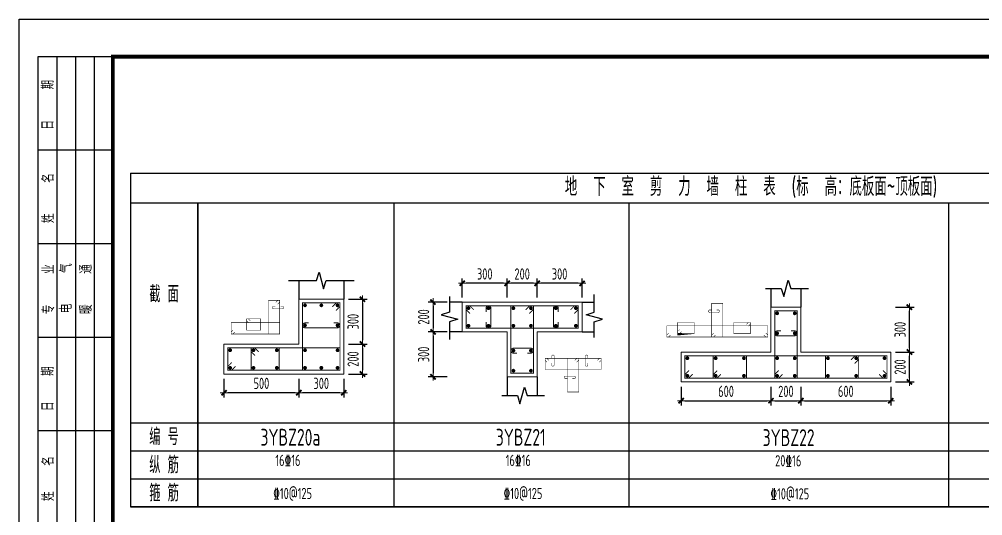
# Model space of a CAD drawing. Extents: x 292423 to 376523, y 106557 to 361882.
# Drawn here: x 292423 to 318171, y 218000 to 231265 of the extents above; entities that cross this region are included whole.
import ezdxf
from ezdxf.enums import TextEntityAlignment as Align

# ---------------------------------------------------------------- set-up
doc = ezdxf.new("R2010")
doc.units = 0
doc.header["$LTSCALE"] = 1000
doc.layers.get('0').update_dxf_attribs({"linetype": 'CONTINUOUS'})
doc.layers.get('Defpoints').update_dxf_attribs({"linetype": 'CONTINUOUS'})
for name, color, linetype in [('1508', 2, 'CONTINUOUS'), ('PUB_TITLE', 4, 'CONTINUOUS'), ('TEXT', 7, 'CONTINUOUS'), ('THIN', 7, 'CONTINUOUS'), ('tk', 7, 'CONTINUOUS')]:
    doc.layers.add(name, color=color, linetype=linetype)
for name, color, linetype, lineweight in [('REIN', 6, 'CONTINUOUS', 18), ('Z-柱大样外框', 7, 'ByLayer', 18), ('Z-详图标注', 3, 'CONTINUOUS', 18)]:
    doc.layers.add(name, color=color, linetype=linetype, lineweight=lineweight)
doc.styles.add('DX', font='tssdeng.shx', dxfattribs={"width": 0.7, "bigfont": 'tssdchn.shx'})
doc.styles.get("Standard").update_dxf_attribs({"font": 'tssdeng.shx', "width": 0.7, "bigfont": 'tssdchn.shx'})
doc.styles.add('TCCAD_Dimension', font='Tssdeng.shx', dxfattribs={"width": 0.7, "bigfont": 'tssdchn.shx'})
doc.dimstyles.new('TCCAD_25_100', dxfattribs={"dimtxt": 300, "dimasz": 100, "dimexe": 125, "dimexo": 125, "dimgap": 100, "dimtad": 1, "dimdec": 0, "dimlfac": 0.25, "dimzin": 0, "dimdsep": 46, "dimtxsty": 'TCCAD_Dimension', "dimblk": '_TCDBK25_100', "dimcen": 0, "dimclrt": 7, "dimadec": 0, "dimazin": 0, "dimtfac": 1, "dimtdec": 0, "dimtix": 1, "dimtmove": 2, "dimatfit": 3, "dimfxl": 1, "dimtolj": 1, "dimtzin": 0, "dimarcsym": 0})

# ---------------------------------------------------------------- blocks, each defined once
blk = doc.blocks.new('A1tk')
at = {"layer": 'PUB_TITLE'}
for p, q in [((500, 58400), (500, 43400)), ((2500, 58400), (500, 58400)), ((1000, 58400), (1000, 43400)), ((1500, 58400), (1500, 43400)), ((2000, 58400), (2000, 43400)), ((2500, 55900), (500, 55900)), ((2500, 53400), (500, 53400)), ((2500, 50900), (500, 50900)), ((2500, 48400), (500, 48400))]:
    blk.add_line(p, q, dxfattribs=at)
at = {"layer": 'tk', "color": 5}
blk.add_lwpolyline([(0, 0), (0, 59400), (84099.99999999988, 59400), (84099.99999999988, 0)], close=True, dxfattribs=at)
at = {"layer": 'tk', "const_width": 100}
blk.add_lwpolyline([(2500, 1000), (83099.99999999988, 1000), (83099.99999999988, 58400), (2500, 58400)], close=True, dxfattribs=at)
at = {"layer": 'PUB_TITLE', "style": 'DX', "width": 0.7}
for s, p in [('日      期', (747.400817568996, 57116.21418039338, 2200)), ('姓      名 ', (752.4166451854398, 54687.41443004087)), ('专      业', (762.1587137924507, 52186.4312873513)), ('电      气', (1232.340532855596, 52212.53348998213, 2200)), ('暖      通', (1765.673866186989, 52189.90820437972, 2200)), ('日     期', (747.400817568996, 49531.01961973123, 2200)), ('姓     名', (752.4166451854398, 47125.8852620793))]:
    blk.add_text(s, height=320, rotation=90, dxfattribs=at).set_placement(p, align=Align.MIDDLE)
blk = doc.blocks.new('_TCDBK25_100')
blk.add_line((-1, 0), (1, 0))
at = {"const_width": 0.5}
blk.add_lwpolyline([(-0.7, -0.7), (0.7, 0.7)], dxfattribs=at)
blk = doc.blocks.new('*D664')
at = {"layer": 'Defpoints', "color": 0}
for p in [(306262.4749928535, 224209.7178250031), (306262.4859791711, 223709.7178251237), (307462.5138629744, 223709.7441929077)]:
    blk.add_point(p, dxfattribs=at)
at = {"layer": 'Z-详图标注', "color": 0, "lineweight": -2}
for p, q in [((306262.4832325917, 223834.7178250935), (306262.4722462741, 224334.717824973)), ((307462.5111163949, 223834.7441928775), (307462.5001300773, 224334.744192748)), ((307362.5028766808, 224209.7419955146), (306362.4749928294, 224209.7200222667))]:
    blk.add_line(p, q, dxfattribs=at)
at = {"layer": 'Z-详图标注', "color": 0, "lineweight": -2, "xscale": 100, "yscale": 100, "zscale": 100}
for p, rotation in [((306262.4749928535, 224209.7178250031), 180.0012589392673), ((307462.5028766567, 224209.7441927782), 0.001258939267314574)]:
    blk.add_blockref('_TCDBK25_100', p, dxfattribs=dict(at, rotation=rotation))
at = {"layer": 'Z-详图标注', "color": 7, "insert": (306862.4834415963, 224459.7310088303), "char_height": 300, "attachment_point": 5, "rotation": 0.0012589392672993382, "style": 'TCCAD_Dimension'}
blk.add_mtext('\\A1;300', dxfattribs=at)
blk = doc.blocks.new('*D665')
at = {"layer": 'Defpoints', "color": 0}
for p in [(305462.4749928536, 224209.7002468889), (305462.4859791713, 223709.7002470095), (306262.4859791711, 223709.7178251237)]:
    blk.add_point(p, dxfattribs=at)
at = {"layer": 'Z-详图标注', "color": 0, "lineweight": -2}
for p, q in [((305462.4832325919, 223834.7002469793), (305462.4722462742, 224334.7002468587)), ((306262.4832325917, 223834.7178250935), (306262.4722462741, 224334.717824967)), ((306162.4749928776, 224209.7156277336), (305562.4749928295, 224209.7024441524))]:
    blk.add_line(p, q, dxfattribs=at)
at = {"layer": 'Z-详图标注', "color": 0, "lineweight": -2, "xscale": 100, "yscale": 100, "zscale": 100}
for p, rotation in [((305462.4749928536, 224209.7002468889), 180.0012589392673), ((306262.4749928535, 224209.7178249971), 0.001258939267314574)]:
    blk.add_blockref('_TCDBK25_100', p, dxfattribs=dict(at, rotation=rotation))
at = {"layer": 'Z-详图标注', "color": 7, "insert": (305862.4694996947, 224459.7090358827), "char_height": 300, "attachment_point": 5, "rotation": 0.0012589392672993382, "style": 'TCCAD_Dimension'}
blk.add_mtext('\\A1;200', dxfattribs=at)
blk = doc.blocks.new('*D666')
at = {"layer": 'Defpoints', "color": 0}
for p in [(304262.4282036697, 224209.6738786895), (304262.4391899874, 223709.67387881), (305462.4859791713, 223709.7002470095)]:
    blk.add_point(p, dxfattribs=at)
at = {"layer": 'Z-详图标注', "color": 0, "lineweight": -2}
for p, q in [((304262.436443408, 223834.6738787799), (304262.4254570903, 224334.6738786593)), ((305462.4832325919, 223834.7002469793), (305462.4722462742, 224334.7002468498)), ((305362.4749928778, 224209.6980496164), (304362.4282036456, 224209.676075953))]:
    blk.add_line(p, q, dxfattribs=at)
at = {"layer": 'Z-详图标注', "color": 0, "lineweight": -2, "xscale": 100, "yscale": 100, "zscale": 100}
for p, rotation in [((304262.4282036697, 224209.6738786895), 180.0012589392673), ((305462.4749928536, 224209.7002468799), 0.001258939267314574)]:
    blk.add_blockref('_TCDBK25_100', p, dxfattribs=dict(at, rotation=rotation))
at = {"layer": 'Z-详图标注', "color": 7, "insert": (304862.4461051028, 224459.6870627244), "char_height": 300, "attachment_point": 5, "rotation": 0.0012589392672993382, "style": 'TCCAD_Dimension'}
blk.add_mtext('\\A1;300', dxfattribs=at)
blk = doc.blocks.new('*D667')
at = {"layer": 'Defpoints', "color": 0}
for p in [(303979.6525282386, 223709.67387881), (303479.6232861379, 222910.7318828329), (303979.6232858032, 222910.7135825189)]:
    blk.add_point(p, dxfattribs=at)
at = {"layer": 'Z-详图标注', "color": 0, "lineweight": -2}
for p, q in [((303854.6525283223, 223709.6784538885), (303354.6525286702, 223709.6967542025)), ((303479.6488685237, 223609.692179191), (303479.6269462007, 223010.7318827659)), ((303854.6232858869, 222910.7181575974), (303354.6232862216, 222910.7364579113))]:
    blk.add_line(p, q, dxfattribs=at)
at = {"layer": 'Z-详图标注', "color": 0, "lineweight": -2, "xscale": 100, "yscale": 100, "zscale": 100}
for p, rotation in [((303479.6525285865, 223709.692179124), 89.99790293849122), ((303479.6232861379, 222910.7318828329), 269.9979029384912)]:
    blk.add_blockref('_TCDBK25_100', p, dxfattribs=dict(at, rotation=rotation))
at = {"layer": 'Z-详图标注', "color": 7, "insert": (303229.6379075297, 223310.2211811354), "char_height": 300, "attachment_point": 5, "rotation": 89.99790293849125, "style": 'TCCAD_Dimension'}
blk.add_mtext('\\A1;200', dxfattribs=at)
blk = doc.blocks.new('*D668')
at = {"layer": 'Defpoints', "color": 0}
for p in [(303979.623274892, 222910.4154688026), (303479.5793584386, 221710.5415690754), (303979.5793581036, 221710.5232687615)]:
    blk.add_point(p, dxfattribs=at)
at = {"layer": 'Z-详图标注', "color": 0, "lineweight": -2}
for p, q in [((303854.6232749757, 222910.4200438811), (303354.6232753303, 222910.438344195)), ((303479.6196151838, 222810.4337691835), (303479.5830185013, 221810.5415690085)), ((303854.5793581873, 221710.52784384), (303354.5793585223, 221710.5461441539))]:
    blk.add_line(p, q, dxfattribs=at)
at = {"layer": 'Z-详图标注', "color": 0, "lineweight": -2, "xscale": 100, "yscale": 100, "zscale": 100}
for p, rotation in [((303479.6232752466, 222910.4337691165), 89.99790293849122), ((303479.5793584386, 221710.5415690754), 269.9979029384912)]:
    blk.add_blockref('_TCDBK25_100', p, dxfattribs=dict(at, rotation=rotation))
at = {"layer": 'Z-详图标注', "color": 7, "insert": (303229.60131701, 222310.496819253), "char_height": 300, "attachment_point": 5, "rotation": 89.99790293849125, "style": 'TCCAD_Dimension'}
blk.add_mtext('\\A1;300', dxfattribs=at)
blk = doc.blocks.new('*D669')
at = {"layer": 'Defpoints', "color": 0}
for p in [(310111.7313680082, 221573.1577061661), (312511.3956746488, 221573.1557445962), (312511.3956746488, 221073.1577061663)]:
    blk.add_point(p, dxfattribs=at)
at = {"layer": 'Z-详图标注', "color": 0, "lineweight": -2}
for p, q in [((310111.7313680082, 221448.1577061661), (310111.7313680082, 220948.1577061663)), ((312511.3956746488, 221448.1557445962), (312511.3956746488, 220948.1577061663)), ((310211.7313680082, 221073.1577061663), (312411.3956746488, 221073.1577061663))]:
    blk.add_line(p, q, dxfattribs=at)
at = {"layer": 'Z-详图标注', "color": 0, "lineweight": -2, "xscale": 100, "yscale": 100, "zscale": 100, "rotation": 180}
blk.add_blockref('_TCDBK25_100', (310111.7313680082, 221073.1577061663), dxfattribs=at)
at = {"layer": 'Z-详图标注', "color": 0, "lineweight": -2, "xscale": 100, "yscale": 100, "zscale": 100}
blk.add_blockref('_TCDBK25_100', (312511.3956746488, 221073.1577061663), dxfattribs=at)
at = {"layer": 'Z-详图标注', "color": 7, "insert": (311311.5635213285, 221323.1577061663), "char_height": 300, "attachment_point": 5, "style": 'TCCAD_Dimension'}
blk.add_mtext('\\A1;600', dxfattribs=at)
blk = doc.blocks.new('*D670')
at = {"layer": 'Defpoints', "color": 0}
for p in [(312511.3956746488, 221573.1557445962), (313311.3956746486, 221573.1550906481), (313311.3956746486, 221073.1577061663)]:
    blk.add_point(p, dxfattribs=at)
at = {"layer": 'Z-详图标注', "color": 0, "lineweight": -2}
for p, q in [((312511.3956746488, 221448.1557445962), (312511.3956746488, 220948.1577061663)), ((313311.3956746486, 221448.1550906481), (313311.3956746486, 220948.1577061663)), ((312611.3956746488, 221073.1577061663), (313211.3956746486, 221073.1577061663))]:
    blk.add_line(p, q, dxfattribs=at)
at = {"layer": 'Z-详图标注', "color": 0, "lineweight": -2, "xscale": 100, "yscale": 100, "zscale": 100, "rotation": 180}
blk.add_blockref('_TCDBK25_100', (312511.3956746488, 221073.1577061663), dxfattribs=at)
at = {"layer": 'Z-详图标注', "color": 0, "lineweight": -2, "xscale": 100, "yscale": 100, "zscale": 100}
blk.add_blockref('_TCDBK25_100', (313311.3956746486, 221073.1577061663), dxfattribs=at)
at = {"layer": 'Z-详图标注', "color": 7, "insert": (312911.3956746487, 221323.1577061663), "char_height": 300, "attachment_point": 5, "style": 'TCCAD_Dimension'}
blk.add_mtext('\\A1;200', dxfattribs=at)
blk = doc.blocks.new('*D671')
at = {"layer": 'Defpoints', "color": 0}
for p in [(313311.3956746486, 221573.1550906481), (315711.7313680082, 221573.1531285294), (315711.7313680082, 221073.1577061663)]:
    blk.add_point(p, dxfattribs=at)
at = {"layer": 'Z-详图标注', "color": 0, "lineweight": -2}
for p, q in [((313311.3956746486, 221448.1550906481), (313311.3956746486, 220948.1577061663)), ((315711.7313680082, 221448.1531285294), (315711.7313680082, 220948.1577061663)), ((313411.3956746486, 221073.1577061663), (315611.7313680082, 221073.1577061663))]:
    blk.add_line(p, q, dxfattribs=at)
at = {"layer": 'Z-详图标注', "color": 0, "lineweight": -2, "xscale": 100, "yscale": 100, "zscale": 100, "rotation": 180}
blk.add_blockref('_TCDBK25_100', (313311.3956746486, 221073.1577061663), dxfattribs=at)
at = {"layer": 'Z-详图标注', "color": 0, "lineweight": -2, "xscale": 100, "yscale": 100, "zscale": 100}
blk.add_blockref('_TCDBK25_100', (315711.7313680082, 221073.1577061663), dxfattribs=at)
at = {"layer": 'Z-详图标注', "color": 7, "insert": (314511.5635213284, 221323.1577061663), "char_height": 300, "attachment_point": 5, "style": 'TCCAD_Dimension'}
blk.add_mtext('\\A1;600', dxfattribs=at)
blk = doc.blocks.new('*D672')
at = {"layer": 'Defpoints', "color": 0}
for p in [(315711.7313680082, 222373.1531285294), (316211.7313680082, 222373.1531285294), (315711.7313680082, 221573.1531285294)]:
    blk.add_point(p, dxfattribs=at)
at = {"layer": 'Z-详图标注', "color": 0, "lineweight": -2}
for p, q in [((315836.7313680082, 222373.1531285294), (316336.7313680082, 222373.1531285294)), ((316211.7313680082, 221673.1531285294), (316211.7313680082, 222273.1531285294)), ((315836.7313680082, 221573.1531285294), (316336.7313680082, 221573.1531285294))]:
    blk.add_line(p, q, dxfattribs=at)
at = {"layer": 'Z-详图标注', "color": 0, "lineweight": -2, "xscale": 100, "yscale": 100, "zscale": 100}
for p, rotation in [((316211.7313680082, 222373.1531285294), 90), ((316211.7313680082, 221573.1531285294), 270)]:
    blk.add_blockref('_TCDBK25_100', p, dxfattribs=dict(at, rotation=rotation))
at = {"layer": 'Z-详图标注', "color": 7, "insert": (315961.7313680081, 221973.1531285294), "char_height": 300, "attachment_point": 5, "rotation": 90, "style": 'TCCAD_Dimension'}
blk.add_mtext('\\A1;200', dxfattribs=at)
blk = doc.blocks.new('*D673')
at = {"layer": 'Defpoints', "color": 0}
for p in [(315711.7313680082, 223573.159232045), (316211.7313680082, 223573.159232045), (315711.7313680082, 222373.1496944613)]:
    blk.add_point(p, dxfattribs=at)
at = {"layer": 'Z-详图标注', "color": 0, "lineweight": -2}
for p, q in [((315836.7313680082, 223573.159232045), (316336.7313680082, 223573.159232045)), ((316211.7313680082, 222473.1496944613), (316211.7313680082, 223473.159232045)), ((315836.7313680082, 222373.1496944613), (316336.7313680082, 222373.1496944613))]:
    blk.add_line(p, q, dxfattribs=at)
at = {"layer": 'Z-详图标注', "color": 0, "lineweight": -2, "xscale": 100, "yscale": 100, "zscale": 100}
for p, rotation in [((316211.7313680082, 223573.159232045), 90), ((316211.7313680082, 222373.1496944613), 270)]:
    blk.add_blockref('_TCDBK25_100', p, dxfattribs=dict(at, rotation=rotation))
at = {"layer": 'Z-详图标注', "color": 7, "insert": (315961.7313680081, 222973.1544632532), "char_height": 300, "attachment_point": 5, "rotation": 90, "style": 'TCCAD_Dimension'}
blk.add_mtext('\\A1;300', dxfattribs=at)
blk = doc.blocks.new('*D695')
at = {"layer": 'Defpoints', "color": 0}
for p in [(301093.5384785029, 223786.3677839646), (301093.5384785029, 222586.3677840472), (301593.5384785029, 222586.3677840472)]:
    blk.add_point(p, dxfattribs=at)
at = {"layer": 'Z-详图标注', "color": 0, "lineweight": -2}
for p, q in [((301218.5384785029, 223786.3677839646), (301718.5384785029, 223786.3677839646)), ((301593.5384785029, 223686.3677839646), (301593.5384785029, 222686.3677840472)), ((301218.5384785029, 222586.3677840472), (301718.5384785029, 222586.3677840472))]:
    blk.add_line(p, q, dxfattribs=at)
at = {"layer": 'Z-详图标注', "color": 0, "lineweight": -2, "xscale": 100, "yscale": 100, "zscale": 100}
for p, rotation in [((301593.5384785029, 223786.3677839646), 90), ((301593.5384785029, 222586.3677840472), 270)]:
    blk.add_blockref('_TCDBK25_100', p, dxfattribs=dict(at, rotation=rotation))
at = {"layer": 'Z-详图标注', "color": 7, "insert": (301343.5384785029, 223186.3677840059), "char_height": 300, "attachment_point": 5, "rotation": 90, "style": 'TCCAD_Dimension'}
blk.add_mtext('\\A1;300', dxfattribs=at)
blk = doc.blocks.new('*D696')
at = {"layer": 'Defpoints', "color": 0}
for p in [(301093.5384785029, 222586.3677840472), (301093.5384785029, 221786.3677840472), (301593.5384785029, 221786.3677840472)]:
    blk.add_point(p, dxfattribs=at)
at = {"layer": 'Z-详图标注', "color": 0, "lineweight": -2}
for p, q in [((301218.5384785029, 222586.3677840472), (301718.5384785029, 222586.3677840472)), ((301593.5384785029, 222486.3677840472), (301593.5384785029, 221886.3677840472)), ((301218.5384785029, 221786.3677840472), (301718.5384785029, 221786.3677840472))]:
    blk.add_line(p, q, dxfattribs=at)
at = {"layer": 'Z-详图标注', "color": 0, "lineweight": -2, "xscale": 100, "yscale": 100, "zscale": 100}
for p, rotation in [((301593.5384785029, 222586.3677840472), 90), ((301593.5384785029, 221786.3677840472), 270)]:
    blk.add_blockref('_TCDBK25_100', p, dxfattribs=dict(at, rotation=rotation))
at = {"layer": 'Z-详图标注', "color": 7, "insert": (301343.5384785029, 222186.3677840472), "char_height": 300, "attachment_point": 5, "rotation": 90, "style": 'TCCAD_Dimension'}
blk.add_mtext('\\A1;200', dxfattribs=at)
blk = doc.blocks.new('*D697')
at = {"layer": 'Defpoints', "color": 0}
for p in [(299893.5506855342, 221786.3677840472), (301093.5384785029, 221786.3677840472), (299893.5506855342, 221286.3677840472)]:
    blk.add_point(p, dxfattribs=at)
at = {"layer": 'Z-详图标注', "color": 0, "lineweight": -2}
for p, q in [((299893.5506855342, 221661.3677840472), (299893.5506855342, 221161.3677840472)), ((301093.5384785029, 221661.3677840472), (301093.5384785029, 221161.3677840472)), ((300993.5384785029, 221286.3677840472), (299993.5506855342, 221286.3677840472))]:
    blk.add_line(p, q, dxfattribs=at)
at = {"layer": 'Z-详图标注', "color": 0, "lineweight": -2, "xscale": 100, "yscale": 100, "zscale": 100, "rotation": 180}
blk.add_blockref('_TCDBK25_100', (299893.5506855342, 221286.3677840472), dxfattribs=at)
at = {"layer": 'Z-详图标注', "color": 0, "lineweight": -2, "xscale": 100, "yscale": 100, "zscale": 100}
blk.add_blockref('_TCDBK25_100', (301093.5384785029, 221286.3677840472), dxfattribs=at)
at = {"layer": 'Z-详图标注', "color": 7, "insert": (300493.5445820186, 221536.3677840472), "char_height": 300, "attachment_point": 5, "style": 'TCCAD_Dimension'}
blk.add_mtext('\\A1;300', dxfattribs=at)
blk = doc.blocks.new('*D698')
at = {"layer": 'Defpoints', "color": 0}
for p in [(297893.5445820183, 221786.3677840472), (299893.5506855342, 221786.3677840472), (297893.5445820183, 221286.3677840472)]:
    blk.add_point(p, dxfattribs=at)
at = {"layer": 'Z-详图标注', "color": 0, "lineweight": -2}
for p, q in [((297893.5445820183, 221661.3677840472), (297893.5445820183, 221161.3677840472)), ((299893.5506855342, 221661.3677840472), (299893.5506855342, 221161.3677840472)), ((299793.5506855342, 221286.3677840472), (297993.5445820183, 221286.3677840472))]:
    blk.add_line(p, q, dxfattribs=at)
at = {"layer": 'Z-详图标注', "color": 0, "lineweight": -2, "xscale": 100, "yscale": 100, "zscale": 100, "rotation": 180}
blk.add_blockref('_TCDBK25_100', (297893.5445820183, 221286.3677840472), dxfattribs=at)
at = {"layer": 'Z-详图标注', "color": 0, "lineweight": -2, "xscale": 100, "yscale": 100, "zscale": 100}
blk.add_blockref('_TCDBK25_100', (299893.5506855342, 221286.3677840472), dxfattribs=at)
at = {"layer": 'Z-详图标注', "color": 7, "insert": (298893.5476337763, 221536.3677840472), "char_height": 300, "attachment_point": 5, "style": 'TCCAD_Dimension'}
blk.add_mtext('\\A1;500', dxfattribs=at)

msp = doc.modelspace()

# ---------------------------------------------------------------- linework, layer by layer
at = {"layer": 'REIN', "color": 210}
for points, const_width in [([(299330.1472480317, 223653.5816728105), (299383.1802566207, 223706.6146813995), (299383.1802566207, 223756.6146813995), (299083.1863601363, 223756.6146813995), (299083.1863601363, 222856.6146814408), (299383.1802566207, 222856.6146814408), (299383.1802566207, 223756.6146813995), (299333.1802566207, 223756.6146813995), (299280.1472480317, 223703.5816728105)], 12.5), ([(300887.472461325, 223480.3017667866), (300993.5384785029, 223586.3677839646), (300993.5384785029, 223686.3677839646), (299993.5506855342, 223686.3677839646), (299993.5506855342, 221886.3677840472), (300993.5384785029, 221886.3677840472), (300993.5384785029, 223686.3677839646), (300893.5384785029, 223686.3677839646), (300787.472461325, 223580.3017667866)], 24.99999999999999), ([(298136.2163169674, 222959.6476900298), (298083.1833083784, 222906.6146814408), (298083.1833083784, 222856.6146814408), (299383.1802566207, 222856.6146814408), (299383.1802566207, 223156.6146814408), (298083.1833083785, 223156.6146814408), (298083.1833083784, 222856.6146814408), (298133.1833083784, 222856.6146814408), (298186.2163169674, 222909.6476900298)], 12.5), ([(298099.6105991965, 222092.4338012252), (297993.5445820185, 221986.3677840472), (297993.5445820184, 221886.3677840472), (300993.5384785029, 221886.3677840472), (300993.5384785029, 222486.3677840472), (297993.5445820186, 222486.3677840472), (297993.5445820184, 221886.3677840472), (298093.5445820184, 221886.3677840472), (298199.6105991964, 221992.4338012252)], 24.99999999999999)]:
    msp.add_lwpolyline(points, dxfattribs=dict(at, const_width=const_width))
at = {"layer": 'REIN', "color": 6}
for points, const_width in [([(299269.5755881094, 223593.0039093932), (299219.5755881094, 223593.0039093932, 1), (299219.5755881094, 223528.0039093932), (299454.5694845938, 223528.0039093932, 1), (299454.5694845938, 223593.0039093932), (299404.5694845938, 223593.0039093932)], 12.5), ([(300158.5506855342, 223151.3677840059), (300058.5506855342, 223151.3677840059, 1), (300058.5506855342, 223021.3677840059), (300928.5384785029, 223021.3677840059, 1), (300928.5384785029, 223151.3677840059), (300828.5384785029, 223151.3677840059)], 24.99999999999999)]:
    msp.add_lwpolyline(points, format="xyb", dxfattribs=dict(at, const_width=const_width))
at = {"layer": 'REIN', "color": 6, "const_width": 49.99999999999999}
for points in [[(300083.5506855342, 223621.3677839646, -1), (300033.5506855342, 223621.3677839646, -1)], [(300520.1709151379, 223621.3677839646, -1), (300470.1709151379, 223621.3677839646, -1)], [(300953.5384785029, 223621.3677839646, -1), (300903.5384785029, 223621.3677839646, -1)], [(300083.5506855342, 223086.3677840059, -1), (300033.5506855342, 223086.3677840059, -1)], [(300953.5384785029, 223086.3677840059, -1), (300903.5384785029, 223086.3677840059, -1)], [(298083.5445820186, 222421.3677840472, -1), (298033.5445820186, 222421.3677840472, -1)], [(298706.8799498571, 222421.3677840472, -1), (298656.8799498571, 222421.3677840472, -1)], [(299330.2153176957, 222421.3677840472, -1), (299280.2153176957, 222421.3677840472, -1)], [(300083.5506855342, 222421.3677840472, -1), (300033.5506855342, 222421.3677840472, -1)], [(300953.5384785029, 222421.3677840472, -1), (300903.5384785029, 222421.3677840472, -1)], [(298083.5445820185, 221951.3677840472, -1), (298033.5445820185, 221951.3677840472, -1)], [(298706.879949857, 221951.3677840472, -1), (298656.879949857, 221951.3677840472, -1)], [(299330.2153176956, 221951.3677840472, -1), (299280.2153176956, 221951.3677840472, -1)], [(300083.5506855342, 221951.3677840472, -1), (300033.5506855342, 221951.3677840472, -1)], [(300520.1709151379, 221951.3677840472, -1), (300470.1709151379, 221951.3677840472, -1)], [(300953.5384785029, 221951.3677840472, -1), (300903.5384785029, 221951.3677840472, -1)]]:
    msp.add_lwpolyline(points, format="xyb", close=True, dxfattribs=at)
at = {"layer": 'REIN', "color": 210}
for points, const_width, elevation in [([(304468.4971114224, 223403.6092830964), (304362.4318700124, 223509.6760760367), (304362.4355300736, 223609.6760759697), (307362.5195502884, 223609.7419957443), (307362.5536359135, 223010.4185941886), (304362.4136073317, 223010.7040672972), (304362.4355300736, 223609.6760759697), (304462.4355300495, 223609.678273234), (304568.5007714594, 223503.6114802937)], 25, -1.337615083021751e-06), ([(307156.4577146657, 223503.6695999358), (307262.5195503126, 223609.73979848), (307362.5195502884, 223609.7419957443), (307362.5536199112, 223010.699960295), (305562.4859791713, 223010.5347733798), (305562.4859791714, 223609.7024442496), (307362.5195502884, 223609.7419957443), (307362.5252376394, 223509.741995906), (307256.4634019925, 223403.6717973618)], 25, -1.337615083021751e-06), ([(305956.421127299, 223503.646248124), (306062.4859791952, 223609.713430571), (306162.4859791711, 223609.7156278353), (306162.4859791711, 221810.5232687615), (305562.4859791714, 221810.5232687615), (305562.4859791714, 223609.7024442496), (306162.4859791711, 223609.7156278353), (306162.4859791711, 223509.7156278353), (306056.4211272749, 223403.6484453883)], 25, -1.337615083021751e-06), ([(311030.6177722903, 222829.0375793151), (310977.5847420258, 222776.0045924016), (310927.5847420258, 222776.0046332734), (310927.5847420258, 223676.0064178696), (311227.5847420257, 223676.0064178696), (311227.5847420257, 222776.0043880429), (310927.5847420258, 222776.0046332734), (310927.5847420258, 222826.0046332734), (310980.6177722903, 222879.0376201869)], 12.5, -6.688075415108755e-07), ([(312817.4617351778, 221779.2215549361), (312711.3956746488, 221673.1555811092), (312611.3956746488, 221673.1556628527), (312611.3956746488, 223473.159232045), (313211.3956746486, 223473.159232045), (313211.3956746486, 221673.1551723916), (312611.3956746488, 221673.1556628527), (312611.3956746488, 221773.1556628527), (312717.4617351779, 221879.2216366796)], 25, -6.688075415108755e-07), ([(309830.7856189699, 222829.0385601001), (309777.7525887055, 222776.0055731866), (309727.7525887055, 222776.0056140584), (309727.7525887054, 223076.0055833971), (311227.5847420257, 223076.0034376448), (311227.5847420257, 222776.0043880429), (309727.7525887055, 222776.0056140584), (309727.7525887055, 222826.0056140584), (309780.7856189699, 222879.0386009718)], 12.5, -6.688075415108755e-07), ([(312374.7196017921, 222879.036437248), (312427.7525887055, 222826.0034069835), (312427.7525887055, 222776.0034069835), (309727.7525887055, 222776.0056140584), (309727.7525887054, 223076.0033661117), (312427.7525887055, 223076.0033661117), (312427.7525887055, 222776.0034069835), (312377.7525887055, 222776.0034478553), (312324.7196017921, 222829.0364781198)], 12.5, -6.688075415108755e-07), ([(306528.1593665034, 222102.2833441403), (306475.1267457984, 222155.3167406104), (306475.128575829, 222205.3167405769), (307975.1705859364, 222205.3497004642), (307975.1876287489, 221905.6879996864), (306475.1176144581, 221905.8307362407), (306475.128575829, 222205.3167405769), (306525.1285758169, 222205.3178392091), (306578.1611965218, 222152.2844427389)], 12.5, -1.337615083021751e-06), ([(307872.139668125, 222152.31350256), (307925.1705859485, 222205.3486018321), (307975.1705859364, 222205.3497004642), (307975.1876207478, 221905.8286827396), (307075.1538003779, 221905.746089282), (307075.1538003779, 222205.3299247169), (307975.1705859364, 222205.3497004642), (307975.1734296118, 222155.3497005451), (307922.1425117884, 222102.314601273)], 12.5, -1.337615083021751e-06), ([(307272.1213744417, 222152.3018266541), (307325.1538003897, 222205.3354178776), (307375.1538003777, 222205.3365165097), (307375.1538003777, 221305.7403369728), (307075.1538003779, 221305.7403369728), (307075.1538003779, 222205.3299247169), (307375.1538003777, 222205.3365165097), (307375.1538003777, 222155.3365165097), (307322.1213744296, 222102.3029252862)], 12.5, -1.337615083021751e-06), ([(310417.7974285372, 221779.2235165061), (310311.7313680082, 221673.1575426791), (310211.7313680082, 221673.1576244226), (310211.731368008, 222273.1575631001), (313211.3956746486, 222273.1532715955), (313211.3956746486, 221673.1551723916), (310211.7313680082, 221673.1576244226), (310211.7313680082, 221773.1576244226), (310317.7974285372, 221879.2235982496)], 25, -6.688075415108755e-07), ([(315505.6653941813, 221879.219270802), (315611.7313680082, 221773.153210273), (315611.7313680082, 221673.153210273), (310211.7313680082, 221673.1576244226), (310211.7313680081, 222273.1531285294), (315611.7313680082, 222273.1531285294), (315611.7313680082, 221673.153210273), (315511.7313680082, 221673.1532920165), (315405.6653941813, 221779.2193525455)], 25, -6.688075415108755e-07)]:
    msp.add_lwpolyline(points, dxfattribs=dict(at, const_width=const_width, elevation=elevation))
at = {"layer": 'REIN', "color": 6, "const_width": 50}
for points, elevation in [([(304402.4331511296, 223544.6775041236, 1), (304452.4331511296, 223544.6775041236, 1)], -1.337615083021751e-06), ([(304937.4595651263, 223544.6892600679, 1), (304987.4595651263, 223544.6892600679, 1)], -1.337615083021751e-06), ([(305602.4859791714, 223544.7038724557, 1), (305652.4859791714, 223544.7038724557, 1)], -1.337615083021751e-06), ([(306072.4859791711, 223544.7141995978, 1), (306122.4859791711, 223544.7141995978, 1)], -1.337615083021751e-06), ([(306737.5046131311, 223544.7288118147, 1), (306787.5046131311, 223544.7288118147, 1)], -1.337615083021751e-06), ([(307272.5232470427, 223544.740567588, 1), (307322.5232470427, 223544.740567588, 1)], -1.337615083021751e-06), ([(312651.3956746488, 223408.159232045, 1), (312701.3956746488, 223408.159232045, 1)], -6.688075415108755e-07), ([(313121.3956746486, 223408.159232045, 1), (313171.3956746486, 223408.159232045, 1)], -6.688075415108755e-07), ([(304402.4159861887, 223075.6978824031, 1), (304452.4159861887, 223075.6978824031, 1)], -1.337615083021751e-06), ([(304937.4509822273, 223075.6469720782, 1), (304987.4509822273, 223075.6469720782, 1)], -1.337615083021751e-06), ([(305602.4859791713, 223075.5407385124, 1), (305652.4859791713, 223075.5407385124, 1)], -1.337615083021751e-06), ([(306072.4859791711, 223075.5838690306, 1), (306122.4859791711, 223075.5838690306, 1)], -1.337615083021751e-06), ([(306737.5179516902, 223075.6448970595, 1), (306787.5179516902, 223075.6448970595, 1)], -1.337615083021751e-06), ([(307272.5499233672, 223075.6939953705, 1), (307322.5499233672, 223075.6939953705, 1)], -1.337615083021751e-06), ([(312651.3956746488, 222873.1566345224, 1), (312701.3956746488, 222873.1566345224, 1)], -6.688075415108755e-07), ([(313121.3956746486, 222873.1562983169, 1), (313171.3956746486, 222873.1562983169, 1)], -6.688075415108755e-07), ([(305602.4859791713, 222410.5320029422, 1), (305652.4859791713, 222410.5320029422, 1)], -1.337615083021751e-06), ([(306072.4859791711, 222410.5535682013, 1), (306122.4859791711, 222410.5535682013, 1)], -1.337615083021751e-06), ([(310251.7313680081, 222208.157470107, 1), (310301.7313680081, 222208.157470107, 1)], -6.688075415108755e-07), ([(311008.2861368882, 222208.1563877332, 1), (311058.2861368882, 222208.1563877332, 1)], -6.688075415108755e-07), ([(311764.8409057684, 222208.1553053593, 1), (311814.8409057684, 222208.1553053593, 1)], -6.688075415108755e-07), ([(312651.3956746488, 222208.1540369994, 1), (312701.3956746488, 222208.1540369994, 1)], -6.688075415108755e-07), ([(313121.3956746486, 222208.1533645884, 1), (313171.3956746486, 222208.1533645884, 1)], -6.688075415108755e-07), ([(314008.1742391018, 222208.1531285294, 1), (314058.1742391018, 222208.1531285294, 1)], -6.688075415108755e-07), ([(314764.952803555, 222208.1531285294, 1), (314814.952803555, 222208.1531285294, 1)], -6.688075415108755e-07), ([(315521.7313680082, 222208.1531285294, 1), (315571.7313680082, 222208.1531285294, 1)], -6.688075415108755e-07), ([(305602.4859791714, 221875.5232687615, 1), (305652.4859791714, 221875.5232687615, 1)], -1.337615083021751e-06), ([(306072.4859791711, 221875.5232687615, 1), (306122.4859791711, 221875.5232687615, 1)], -1.337615083021751e-06), ([(310251.7313680082, 221738.1575712894, 1), (310301.7313680082, 221738.1575712894, 1)], -6.688075415108755e-07), ([(311008.2861368884, 221738.1569528549, 1), (311058.2861368884, 221738.1569528549, 1)], -6.688075415108755e-07), ([(311764.8409057686, 221738.1563344205, 1), (311814.8409057686, 221738.1563344205, 1)], -6.688075415108755e-07), ([(312651.3956746488, 221738.1556097195, 1), (312701.3956746488, 221738.1556097195, 1)], -6.688075415108755e-07), ([(313121.3956746486, 221738.1552255249, 1), (313171.3956746486, 221738.1552255249, 1)], -6.688075415108755e-07), ([(314008.1742391018, 221738.154500641, 1), (314058.1742391018, 221738.154500641, 1)], -6.688075415108755e-07), ([(314764.9528035551, 221738.1538820236, 1), (314814.9528035551, 221738.1538820236, 1)], -6.688075415108755e-07), ([(315521.7313680082, 221738.1532634062, 1), (315571.7313680082, 221738.1532634062, 1)], -6.688075415108755e-07)]:
    msp.add_lwpolyline(points, format="xyb", close=True, dxfattribs=dict(at, elevation=elevation))
at = {"layer": 'REIN', "color": 6}
for points, const_width, elevation in [([(304897.4577352598, 223444.6904495049), (304897.4595651372, 223544.6904494882, -1), (305027.4595651155, 223544.6880706475), (305027.4509822164, 223075.6457826579, -1), (304897.4509822382, 223075.6481614986), (304897.4528121156, 223175.6481614818)], 25, -1.337615083021751e-06), ([(306827.5151081302, 223175.646745316), (306827.5179516639, 223075.6467453564, -1), (306697.5179517165, 223075.6430487626), (306697.5046131573, 223544.7269635178, -1), (306827.5046131047, 223544.7306601116), (306827.5074566384, 223444.730660152)], 25, -1.337615083021751e-06), ([(311055.9176656868, 223497.6721423934), (311105.9176656868, 223497.6721066268, -1), (311105.9176191903, 223432.6721066269), (310870.9176191904, 223432.6722747296, -1), (310870.9176656869, 223497.6722747296), (310920.9176656869, 223497.672238963)], 12.5, -6.688075415108755e-07), ([(313046.3957211451, 222938.15636985), (313146.3957211451, 222938.1562983169, -1), (313146.3956281521, 222808.1562983169), (312676.3956281523, 222808.1566345224, -1), (312676.3957211453, 222938.1566345224), (312776.3957211453, 222938.1565629893)], 25, -6.688075415108755e-07), ([(305727.4889614955, 222345.5365913636), (305627.4889616007, 222345.5320030106, -1), (305627.4829967419, 222475.5320028737), (306097.4829967417, 222475.5535681328, -1), (306097.4889616005, 222345.5535682697), (305997.4889617058, 222345.5489799167)], 25, -1.337615083021751e-06), ([(306653.4679618487, 222211.992049708), (306653.4688767875, 222261.9920496996, -1), (306718.4688767766, 222261.9908602793), (306718.4645853271, 222027.4697162845, -1), (306653.4645853379, 222027.4709057048), (306653.4655002767, 222077.4709056964)], 12.5, -1.337615083021751e-06), ([(307618.496648284, 222077.4701976135), (307618.4980700508, 222027.4701976337, -1), (307553.4980700772, 222027.4683493368), (307553.4914007975, 222262.0103067144, -1), (307618.4914007712, 222262.0121550113), (307618.4928225381, 222212.0121550316)], 12.5, -1.337615083021751e-06), ([(307068.4835749666, 221662.4151206373), (307018.4835750192, 221662.4128264608, -1), (307018.4805925898, 221727.4128263924), (307253.4805925897, 221727.4236090219, -1), (307253.4835750192, 221662.4236090904), (307203.4835750718, 221662.4213149139)], 12.5, -1.337615083021751e-06)]:
    msp.add_lwpolyline(points, format="xyb", dxfattribs=dict(at, const_width=const_width, elevation=elevation))
for points, const_width in [([(298601.7732288598, 223207.4709008249), (298548.7402202709, 223260.5039094139), (298498.7402202709, 223260.5039094139), (298498.7402202708, 222960.5039094139), (298875.4079041901, 222960.5039094139), (298875.4079041901, 223260.5039094139), (298498.7402202709, 223260.5039094139), (298498.7402202709, 223210.5039094139), (298551.7732288598, 223157.4709008249)], 12.5), ([(298822.9459670351, 222380.3017668692), (298716.8799498571, 222486.3677840472), (298616.8799498571, 222486.3677840472), (298616.879949857, 221886.3677840472), (299370.2153176956, 221886.3677840472), (299370.2153176957, 222486.3677840472), (298616.8799498571, 222486.3677840472), (298616.8799498571, 222386.3677840472), (298722.9459670351, 222280.3017668692)], 24.99999999999999)]:
    msp.add_lwpolyline(points, dxfattribs=dict(at, const_width=const_width))
at = {"layer": 'REIN', "color": 6, "elevation": -6.688075415108755e-07}
for points, const_width in [([(310119.895903823, 222918.2054065042), (310066.8628735584, 222865.1724195907), (310016.8628735585, 222865.1724604625), (310016.8628735584, 223165.1721978315), (310460.1402579985, 223165.1715636516), (310460.1402579986, 222865.172098112), (310016.8628735585, 222865.1724604625), (310016.8628735584, 222915.1724604625), (310069.895903823, 222968.2054473759)], 12.5), ([(311857.1631983028, 223112.1375131441), (311910.1962068918, 223165.1705217331), (311960.1962068918, 223165.1705217331), (311960.1962068918, 222865.1708719135), (311516.8069246652, 222865.1712343555), (311516.8069246652, 223165.1705217331), (311960.1962068918, 223165.1705217331), (311960.1962068918, 223115.1705217331), (311907.1631983028, 223062.1375131441)], 12.5), ([(311174.3521974174, 221779.2228980716), (311068.2861368884, 221673.1569242447), (310968.2861368884, 221673.1570059882), (310968.2861368882, 222273.1564807262), (311854.8409057684, 222273.1552123663), (311854.8409057686, 221673.1562812872), (310968.2861368884, 221673.1570059882), (310968.2861368884, 221773.1570059882), (311074.3521974174, 221879.2229798151)], 25), ([(314648.8867863771, 222167.0871113514), (314754.952803555, 222273.1531285294), (314854.952803555, 222273.1531285294), (314854.9528035551, 221673.1538288903), (313968.1742391018, 221673.1545537743), (313968.1742391018, 222273.1531285294), (314854.952803555, 222273.1531285294), (314854.952803555, 222173.1531285294), (314748.8867863771, 222067.0871113514)], 25)]:
    msp.add_lwpolyline(points, dxfattribs=dict(at, const_width=const_width))
at = {"layer": 'TEXT'}
for p, q in [((295391.9223657661, 227154.6447858264), (346083.1968614341, 227154.6447858266)), ((295391.9223657661, 227154.6447858264), (295391.9223657661, 218233.9002679753)), ((295391.9223657661, 226356.2804964379), (297191.9223657661, 226356.2804964379)), ((297191.9223657661, 226356.2804964379), (346083.1968614341, 226356.2804964384)), ((297191.9223657661, 218233.9002679753), (297191.9223657661, 226356.2804964379)), ((297191.9223657661, 226356.2804964382), (297191.9223657663, 218233.9002679755)), ((302429.313723915, 226356.2804964382, -6.688075415108755e-07), (302429.3137239151, 218233.9002679756, -6.688075415108755e-07)), ((308713.5721742751, 226337.3313863731, -6.688075415108755e-07), (308713.5721742752, 218233.9002679756, -6.688075415108755e-07)), ((317258.0712301918, 226356.2804964382, -6.688075415108755e-07), (317258.0712301919, 218233.9002679756, -6.688075415108755e-07)), ((297191.9223657661, 226098.9938707307), (297191.9223657661, 218403.1621121278)), ((297191.9223657661, 226098.9938707307), (297191.9223657661, 218403.1621121278)), ((295391.9223657661, 220483.9002679753), (346083.1968614343, 220483.9002679754)), ((295391.9223657661, 219733.9002679753), (346083.1968614343, 219733.9002679754)), ((295391.9223657661, 218983.9002679753), (346083.1968614343, 218983.9002679756)), ((346083.1968614343, 218233.9002679756), (295391.9223657661, 218233.9002679753)), ((295391.9223657661, 218233.9002679753), (346083.1968614343, 218233.9002679752))]:
    msp.add_line(p, q, dxfattribs=at)
at = {"layer": 'THIN'}
for p, q in [((299893.5384785029, 224286.3677839646), (299893.5384785029, 223786.3677839646)), ((301093.5384785029, 224286.3677839646), (301093.5384785029, 223786.3677839646)), ((312511.3956746488, 224073.159232045, -6.688075415108755e-07), (312511.3956746488, 223573.159232045, -6.688075415108755e-07)), ((313311.3956746488, 224073.159232045, -6.688075415108755e-07), (313311.3956746488, 223573.159232045, -6.688075415108755e-07)), ((304262.4391899874, 223709.67387881, -1.337615083021751e-06), (303921.5309554931, 223709.67387881, -1.337615083021751e-06)), ((307462.5138629744, 223709.7441929077, -1.337615083021751e-06), (307789.489406826, 223709.7441929077, -1.337615083021751e-06)), ((304262.3631663098, 222910.7135869703, -1.337615083021751e-06), (303921.4549318155, 222910.7135869703, -1.337615083021751e-06)), ((307462.5138629744, 222909.7441929077, -1.337615083021751e-06), (307789.489406826, 222909.7441929077, -1.337615083021751e-06)), ((305462.4859791714, 221710.5232687615, -1.337615083021751e-06), (305462.4859791714, 221210.5232687615, -1.337615083021751e-06)), ((306262.4859791714, 221710.5232687615, -1.337615083021751e-06), (306262.4859791714, 221210.5232687615, -1.337615083021751e-06))]:
    msp.add_line(p, q, dxfattribs=at)
for points, elevation in [([(299613.5384785029, 224286.3677839646), (300363.5384785029, 224286.3677839646), (300433.5384785029, 224506.3677839646), (300553.5384785029, 224066.3677839646), (300623.5384785029, 224286.3677839646), (301373.5384785029, 224286.3677839646)], -1.337615083021751e-06), ([(312366.7515612224, 224073.159232045), (312782.3195489895, 224073.159232045), (312852.3195489895, 223853.159232045), (312972.3195489895, 224293.159232045), (313042.3195489895, 224073.159232045), (313510.1307145261, 224073.159232045)], -6.688075415108755e-07), ([(303921.5309554931, 223854.3179922365), (303921.5309554931, 223438.7500044693), (303701.5309554931, 223368.7500044693), (304141.5309554931, 223248.7500044693), (303921.5309554931, 223178.7500044693), (303921.5309554931, 222710.9388389328)], -1.337615083021751e-06), ([(307789.489406826, 222765.1000794812), (307789.489406826, 223180.6680672484), (308009.489406826, 223250.6680672484), (307569.489406826, 223370.6680672484), (307789.489406826, 223440.6680672484), (307789.489406826, 223908.4792327849)], -1.337615083021751e-06), ([(305317.8418657448, 221210.5232687615), (305733.4098535121, 221210.5232687615), (305803.4098535121, 220990.5232687615), (305923.4098535121, 221430.5232687615), (305993.4098535121, 221210.5232687615), (306461.2210190485, 221210.5232687615)], -1.337615083021751e-06)]:
    msp.add_lwpolyline(points, dxfattribs=dict(at, elevation=elevation))
at = {"layer": 'Z-柱大样外框'}
msp.add_lwpolyline([(301093.5384785029, 223786.3677839646), (301093.5384785029, 221786.3677840472), (297893.5445820183, 221786.3677840472), (297893.5445820186, 222586.3677840472), (299893.5506855342, 222586.3677840472), (299893.5506855342, 223786.3677839646), (301093.5384785029, 223786.3677839646)], close=True, dxfattribs=at)
for points, elevation in [([(304262.4099475519, 222910.7135825189), (305462.4859791714, 222910.5993913704), (305462.4859791714, 221710.5232687615), (306262.4859791711, 221710.5232687615), (306262.4859791711, 222910.5990099007), (307462.559306902, 222910.7091371018), (307462.5138629744, 223709.7441929077), (304262.4391899874, 223709.67387881), (304262.4099475519, 222910.7135825189)], -1.337615083021751e-06), ([(310111.731368008, 222373.1577061664), (310111.7313680082, 221573.1577061661), (315711.7313680082, 221573.1531285294), (315711.7313680082, 222373.1531285294), (313311.3956746486, 222373.1531285294), (313311.3956746486, 223573.159232045), (312511.3956746488, 223573.159232045), (312511.3956746488, 222373.1542730587), (310111.731368008, 222373.1577061664)], -6.688075415108755e-07)]:
    msp.add_lwpolyline(points, close=True, dxfattribs=dict(at, elevation=elevation))

# ---------------------------------------------------------------- block references
at = {"layer": '1508'}
msp.add_blockref('A1tk', (292422.6344298457, 171865.3542306153), dxfattribs=at)

# ---------------------------------------------------------------- texts
at = {"layer": 'TEXT', "color": 7, "width": 0.7}
msp.add_text('地  下  室  剪  力  墙  柱  表  (标  高：底板面~顶板面)', height=500, dxfattribs=at).set_placement((311979.4450908128, 226799.70533091, -6.688075415108755e-07), align=Align.MIDDLE)
at = {"layer": 'TEXT', "color": 7}
for s, height, width, p in [('截 面', 450, 0.699999988079071, (296291.9223657661, 223924.2890643874)), ('编 号', 450, 0.699999988079071, (296291.9223657661, 220108.9002679753)), ('纵 筋', 450, 0.699999988079071, (296291.9223657661, 219358.9002679753)), ('箍 筋', 450, 0.699999988079071, (296291.9223657661, 218608.9002679753)), ('%%13210@125', 300, 0.7, (299726.465082354, 218593.9100174269)), ('%%13210@125', 300, 0.7, (305882.4343759288, 218593.9100174269)), ('%%13210@125', 300, 0.7, (313014.458175159, 218585.6915601681, -1.337615083021751e-06))]:
    msp.add_text(s, height=height, dxfattribs=dict(at, width=width)).set_placement(p, align=Align.MIDDLE_CENTER)
at = {"layer": 'TEXT', "width": 0.7}
for s, p in [('3YBZ20a', (299668.7479696014, 220096.6586402201, -6.688075415108756e-07)), ('3YBZ21', (305824.7172631762, 220096.6586402201, -6.688075415108756e-07)), ('3YBZ22', (312983.0253706258, 220086.3881478524, -6.688075415108755e-07))]:
    msp.add_text(s, height=450, dxfattribs=at).set_placement(p, align=Align.MIDDLE_CENTER)
at = {"layer": 'TEXT', "color": 7, "width": 0.7}
for s, p in [('16%%13216', (299266.5200399541, 219238.9442675466)), ('16%%13216', (305422.4893335289, 219238.9442675466)), ('20%%13216', (312623.5871768928, 219228.5893614413, -6.688075415108755e-07))]:
    msp.add_text(s, height=300, dxfattribs=at).set_placement(p, align=Align.BOTTOM_LEFT)

# ---------------------------------------------------------------- dimensions: what is measured, and where the dimension line sits
at = {"layer": 'Z-详图标注'}
for base, p1, p2, angle, picture, middle in [((304262.4282036697, 224209.6738786895, -1.337615083021751e-06), (305462.4859791714, 223709.7002470095, -1.337615083021751e-06), (304262.4391899874, 223709.67387881, -1.337615083021751e-06), 180.0012589392673, '*D666', (304862.4461051028, 224459.6870627244, -1.337615083021751e-06)), ((305462.4749928536, 224209.7002468889, -1.337615083021751e-06), (306262.4859791711, 223709.7178251237, -1.337615083021751e-06), (305462.4859791714, 223709.7002470095, -1.337615083021751e-06), 180.0012589392673, '*D665', (305862.4694996947, 224459.7090358827, -1.337615083021751e-06)), ((306262.4749928535, 224209.7178250031, -1.337615083021751e-06), (307462.5138629744, 223709.7441929077, -1.337615083021751e-06), (306262.4859791711, 223709.7178251237, -1.337615083021751e-06), 180.0012589392673, '*D664', (306862.4834415963, 224459.7310088303, -1.337615083021751e-06)), ((301593.5384785029, 222586.3677840472), (301093.5384785029, 223786.3677839646), (301093.5384785029, 222586.3677840472), 270, '*D695', (301343.5384785029, 223186.3677840059)), ((303479.6232861379, 222910.7318828329, -1.337615083021751e-06), (303979.6525282386, 223709.67387881, -1.337615083021751e-06), (303979.6232858031, 222910.7135825189, -1.337615083021751e-06), 269.9979029384913, '*D667', (303229.6379075297, 223310.2211811354, -1.337615083021751e-06)), ((316211.7313680082, 223573.159232045, -6.688075415108755e-07), (315711.7313680082, 222373.1496944613, -6.688075415108755e-07), (315711.7313680082, 223573.159232045, -6.688075415108755e-07), 90, '*D673', (315961.7313680081, 222973.1544632532, -6.688075415108755e-07)), ((303479.5793584386, 221710.5415690754, -1.337615083021751e-06), (303979.623274892, 222910.4154688025, -1.337615083021751e-06), (303979.5793581036, 221710.5232687615, -1.337615083021751e-06), 269.9979029384913, '*D668', (303229.60131701, 222310.496819253, -1.337615083021751e-06)), ((301593.5384785029, 221786.3677840472), (301093.5384785029, 222586.3677840472), (301093.5384785029, 221786.3677840472), 270, '*D696', (301343.5384785029, 222186.3677840472)), ((316211.7313680082, 222373.1531285294, -6.688075415108755e-07), (315711.7313680082, 221573.1531285294, -6.688075415108755e-07), (315711.7313680082, 222373.1531285294, -6.688075415108755e-07), 90, '*D672', (315961.7313680081, 221973.1531285294, -6.688075415108755e-07)), ((297893.5445820183, 221286.3677840472), (299893.5506855342, 221786.3677840472), (297893.5445820183, 221786.3677840472), 180, '*D698', (298893.5476337763, 221536.3677840472)), ((299893.5506855342, 221286.3677840472), (301093.5384785029, 221786.3677840472), (299893.5506855342, 221786.3677840472), 180, '*D697', (300493.5445820186, 221536.3677840472)), ((312511.3956746488, 221073.1577061663, -6.688075415108755e-07), (310111.7313680082, 221573.1577061661, -6.688075415108755e-07), (312511.3956746488, 221573.1557445962, -6.688075415108755e-07), 359.9999531641789, '*D669', (311311.5635213285, 221323.1577061663, -6.688075415108755e-07)), ((313311.3956746486, 221073.1577061663, -6.688075415108755e-07), (312511.3956746488, 221573.1557445962, -6.688075415108755e-07), (313311.3956746486, 221573.1550906481, -6.688075415108755e-07), 359.9999531641789, '*D670', (312911.3956746487, 221323.1577061663, -6.688075415108755e-07)), ((315711.7313680082, 221073.1577061663, -6.688075415108755e-07), (313311.3956746486, 221573.1550906481, -6.688075415108755e-07), (315711.7313680082, 221573.1531285294, -6.688075415108755e-07), 359.9999531641789, '*D671', (314511.5635213284, 221323.1577061663, -6.688075415108755e-07))]:
    dim = msp.add_linear_dim(base=base, p1=p1, p2=p2, angle=angle, dimstyle='TCCAD_25_100', dxfattribs=at)
    dim.commit()
    dim.dimension.update_dxf_attribs({"geometry": picture, "text_midpoint": middle})

doc.saveas('drawing.dxf')
